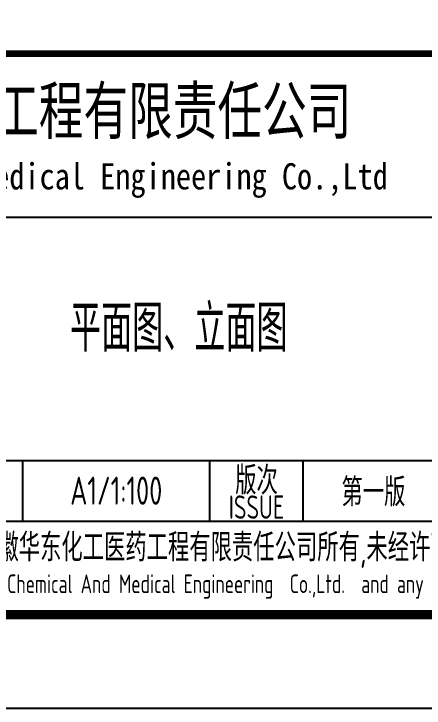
# Model space of a CAD drawing. Extents: x 5109802 to 7068445, y -422737 to 2032183.
# Drawn here: x 5181313 to 5185699, y -422737 to -415312 of the extents above; entities that cross this region are included whole.
import ezdxf
from ezdxf.enums import TextEntityAlignment as Align

# ---------------------------------------------------------------- set-up
doc = ezdxf.new("R2010")
doc.units = 0
doc.header["$LTSCALE"] = 1000
doc.header["$MEASUREMENT"] = 0
doc.layers.get('0').update_dxf_attribs({"linetype": 'CONTINUOUS'})
doc.layers.add('PUB_TITLE', color=4, linetype='CONTINUOUS')
doc.styles.add('AHD', font='sceie.shx', dxfattribs={"width": 0.7, "bigfont": 'sceic.shx'})
doc.styles.add('ECEC_TQ_S', font='')
doc.styles.get('ECEC_TQ_S').set_extended_font_data('SimSun')

msp = doc.modelspace()

# ---------------------------------------------------------------- linework, layer by layer
for p, q in [((5174907.2, -417487.3), (5192907.2, -417487.3)), ((5174907.2, -420087.3), (5192907.2, -420087.3)), ((5181407.2, -420737.3), (5181407.2, -420087.3)), ((5183407.2, -420737.3), (5183407.2, -420087.3)), ((5184407.2, -420737.3), (5184407.2, -420087.3)), ((5174907.2, -420737.3), (5192907.2, -420737.3)), ((5174907.2, -421737.3), (5192907.2, -421737.3))]:
    msp.add_line(p, q)
msp.add_lwpolyline([(5192907.2, -415737.3, 70, 70, 0), (5174907.2, -415737.3, 70, 70, 0), (5174907.2, -421737.3, 0, 0, 0)], format="xyseb")
at = {"layer": 'PUB_TITLE', "color": 4}
msp.add_lwpolyline([(5109807.2, -422737.3), (5193907.2, -422737.3), (5193907.2, -363337.3), (5109807.2, -363337.3)], close=True, dxfattribs=at)
at = {"layer": 'PUB_TITLE', "color": 4, "const_width": 100}
msp.add_lwpolyline([(5112307.2, -421737.3), (5192907.2, -421737.3), (5192907.2, -364337.3), (5112307.2, -364337.3)], close=True, dxfattribs=at)

# ---------------------------------------------------------------- texts
for s, height, style, width, p in [('安徽华东化工医药工程有限责任公司', 500, 'ECEC_TQ_S', 0.7, (5181102.1, -416337.3)), ('安徽华东化工医药工程有限责任公司', 500, 'ECEC_TQ_S', 0.7, (5181102.1, -416337.3)), ('Anhui Huadong Chemical & Medical Engineering Co.,Ltd', 280, 'ECEC_TQ_S', 0.85, (5181102.1, -417087.3)), ('Anhui Huadong Chemical & Medical Engineering Co.,Ltd', 280, 'ECEC_TQ_S', 0.85, (5181102.1, -417087.3)), ('平面图、立面图', 500, 'AHD', 0.7, (5183076.1, -418647.3)), ('版次', 300, 'AHD', 0.8, (5183907.2, -420287.3)), ('版次', 300, 'AHD', 0.8, (5183907.2, -420287.3)), ('ISSUE', 250, 'AHD', 0.8, (5183907.2, -420587.3)), ('ISSUE', 250, 'AHD', 0.8, (5183907.2, -420587.3)), ('本文件专有权属安徽华东化工医药工程有限责任公司所有,未经许可不得复制或转让给第三方', 300, 'AHD', 0.8, (5183907.2, -421037.3)), ('本文件专有权属安徽华东化工医药工程有限责任公司所有,未经许可不得复制或转让给第三方', 300, 'AHD', 0.8, (5183907.2, -421037.3)), ('The proprietary right of this document belongs to Anhui Huadong Chemical And Medical Engineering  Co.,Ltd.  and any replication or transfer to the 3rd. side is forbidden without its permission. ', 200, 'AHD', 0.8, (5183907.2, -421437.3))]:
    msp.add_text(s, height=height, dxfattribs=dict(style=style, width=width)).set_placement(p, align=Align.MIDDLE)
at = {"style": 'AHD', "width": 0.8}
for tag, text, p in [('第一版', '0', (5185157.2, -420412.3)), ('A1/1:100', '1:100', (5182407.2, -420412.3))]:
    msp.add_attdef(tag, text=text, height=300, dxfattribs=at).set_placement(p, align=Align.MIDDLE)

doc.saveas('drawing.dxf')
